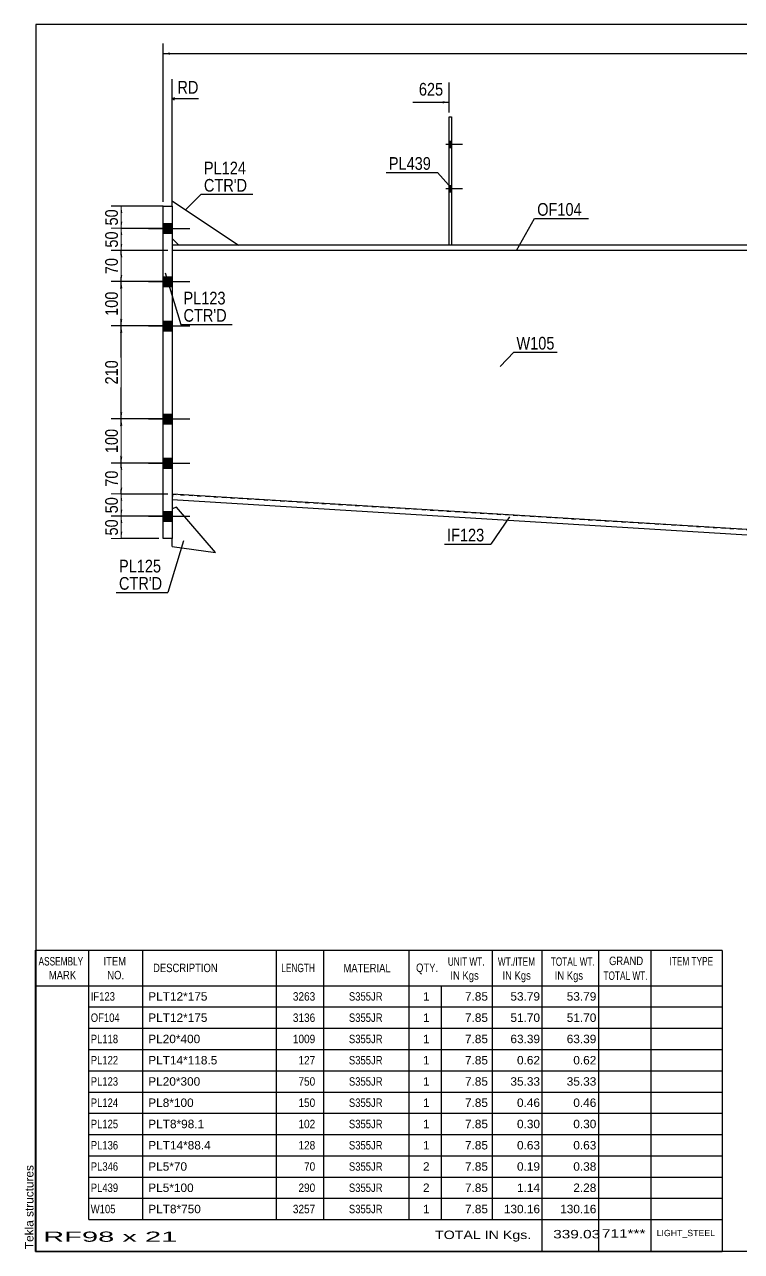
# Model space of a CAD drawing. Header units: millimetres. Extents: x -33 to 369, y -188 to 89.
# Drawn here: x -33.3 to 128.5, y -188.5 to 88.5 of the extents above; entities that cross this region are included whole.
import ezdxf

# ---------------------------------------------------------------- set-up
doc = ezdxf.new("R2010")
doc.units = ezdxf.units.MM
doc.linetypes.add('DXK_LINE_DOT1', pattern=[1.8814, 0.9407, -0.9407])
doc.styles.add('Arial', font='ARIAL.TTF', dxfattribs={"height": 0.2})
doc.styles.add('Arial Narrow', font='ARIALN.TTF', dxfattribs={"height": 0.2})

# ---------------------------------------------------------------- blocks, each defined once
blk = doc.blocks.new('Unknown-623643789-5557')
at = {"color": 5, "linetype": 'Continuous'}
for p, q in [((369.2, 88.54), (-30.8, 88.54)), ((-30.8, 88.54), (-30.8, -188.46)), ((369.2, -188.46), (369.2, 88.54)), ((-30.8, -188.46), (369.2, -188.46))]:
    blk.add_line(p, q, dxfattribs=at)
at = {"color": 174, "linetype": 'Continuous', "style": 'Arial'}
blk.add_text('Tekla structures', height=1.9102, rotation=90, dxfattribs=at).set_placement((-31.3, -187.96))
blk = doc.blocks.new('Part-623643789-3475 - 3459')
at = {"color": 2, "linetype": 'Continuous'}
for p, q in [((0.07, -17.5), (0, -18.7)), ((0, -18.7), (325.66, -38.7)), ((325.74, -37.5), (0.07, -17.5)), ((325.66, -38.7), (325.74, -37.5))]:
    blk.add_line(p, q, dxfattribs=at)
at = {"color": 7, "linetype": 'DXK_LINE_DOT1'}
blk.add_line((0, -18.7), (0, -18.7), dxfattribs=at)
blk = doc.blocks.new('Part-623643789-3484 - 3459')
at = {"color": 2, "linetype": 'Continuous'}
for p, q in [((-2, 47.5), (0, 47.5)), ((-2, -27.5), (-2, 47.5)), ((0, 47.5), (0, -27.5)), ((0, -27.5), (-2, -27.5))]:
    blk.add_line(p, q, dxfattribs=at)
blk = doc.blocks.new('Part-623643789-3476 - 3459')
at = {"color": 2, "linetype": 'Continuous'}
for p, q in [((313.62, 38.7), (0, 38.7)), ((313.62, 37.5), (0, 37.5)), ((313.62, 38.7), (313.62, 37.5))]:
    blk.add_line(p, q, dxfattribs=at)
at = {"color": 7, "linetype": 'DXK_LINE_DOT1'}
blk.add_line((0, 38.7), (0, 37.5), dxfattribs=at)
blk = doc.blocks.new('Part-623643789-3487 - 3459')
at = {"color": 2, "linetype": 'Continuous'}
for p, q in [((0.98, -20.47), (0, -20.83)), ((9.81, -30.68), (0.98, -20.47)), ((0, -29.33), (0, -27.5)), ((0, -29.33), (9.81, -30.68))]:
    blk.add_line(p, q, dxfattribs=at)
at = {"color": 7, "linetype": 'DXK_LINE_DOT1'}
blk.add_line((0, -20.83), (0, -27.5), dxfattribs=at)
blk = doc.blocks.new('Part-623643789-3489 - 3459')
at = {"color": 2, "linetype": 'Continuous'}
for p, q in [((0, 47.5), (0, 48.7)), ((0, 48.7), (15, 38.7)), ((0, 40.2), (1.5, 38.7))]:
    blk.add_line(p, q, dxfattribs=at)
at = {"color": 7, "linetype": 'DXK_LINE_DOT1'}
for p, q in [((0, 47.5), (0, 40.2)), ((15, 38.7), (1.5, 38.7))]:
    blk.add_line(p, q, dxfattribs=at)
blk = doc.blocks.new('Part-623643789-3498 - 3459')
at = {"color": 2, "linetype": 'Continuous'}
for p, q in [((62.54, 38.7), (62.54, 67.7)), ((62.54, 67.7), (63.04, 67.7)), ((63.04, 67.7), (63.04, 38.7))]:
    blk.add_line(p, q, dxfattribs=at)
at = {"color": 7, "linetype": 'DXK_LINE_DOT1'}
blk.add_line((63.04, 38.7), (62.54, 38.7), dxfattribs=at)
blk = doc.blocks.new('Part-623643789-3499 - 3459')
at = {"color": 7, "linetype": 'DXK_LINE_DOT1'}
for p, q in [((0, 37.5), (0, -17.5)), ((313.62, 37.5), (0, 37.5)), ((325.74, -37.5), (313.81, 37.5)), ((0, -17.5), (325.74, -37.5))]:
    blk.add_line(p, q, dxfattribs=at)
at = {"color": 2, "linetype": 'Continuous'}
for p, q in [((313.81, 37.5), (313.62, 37.5)), ((0, -17.5), (0.07, -17.5))]:
    blk.add_line(p, q, dxfattribs=at)
blk = doc.blocks.new('Bolt-623643789-3505 - 3459')
at = {"linetype": 'Continuous'}
for points in [[(-2, 43.6), (-2, 41.4), (0, 41.4), (0, 43.6)], [(-2, 43.6), (-2, 41.4), (0, 41.4), (0, 43.6)], [(-2, 31.6), (-2, 29.4), (0, 29.4), (0, 31.6)], [(-2, 31.6), (-2, 29.4), (0, 29.4), (0, 31.6)], [(-2, 21.6), (-2, 19.4), (0, 19.4), (0, 21.6)], [(-2, 21.6), (-2, 19.4), (0, 19.4), (0, 21.6)], [(-2, 0.6), (-2, -1.6), (0, -1.6), (0, 0.6)], [(-2, 0.6), (-2, -1.6), (0, -1.6), (0, 0.6)], [(-2, -9.4), (-2, -11.6), (0, -11.6), (0, -9.4)], [(-2, -9.4), (-2, -11.6), (0, -11.6), (0, -9.4)], [(-2, -21.4), (-2, -23.6), (0, -23.6), (0, -21.4)], [(-2, -21.4), (-2, -23.6), (0, -23.6), (0, -21.4)]]:
    blk.add_hatch(color=3, dxfattribs=at).paths.add_polyline_path(points)
at = {"color": 3, "linetype": 'Continuous'}
for p, q in [((-5.34, 42.5), (4, 42.5)), ((-5.34, 42.5), (4, 42.5)), ((-2, 43.6), (0, 43.6)), ((-2, 43.6), (0, 43.6)), ((-2, 41.4), (0, 41.4)), ((-2, 41.4), (0, 41.4)), ((-5.34, 30.5), (4, 30.5)), ((-5.34, 30.5), (4, 30.5)), ((-2, 31.6), (0, 31.6)), ((-2, 31.6), (0, 31.6)), ((-2, 29.4), (0, 29.4)), ((-2, 29.4), (0, 29.4)), ((-5.34, 20.5), (4, 20.5)), ((-5.34, 20.5), (4, 20.5)), ((-2, 21.6), (0, 21.6)), ((-2, 21.6), (0, 21.6)), ((-2, 19.4), (0, 19.4)), ((-2, 19.4), (0, 19.4)), ((-2, 0.6), (0, 0.6)), ((-2, 0.6), (0, 0.6)), ((-5.34, -0.5), (4, -0.5)), ((-5.34, -0.5), (4, -0.5)), ((-2, -1.6), (0, -1.6)), ((-2, -1.6), (0, -1.6)), ((-5.34, -10.5), (4, -10.5)), ((-5.34, -10.5), (4, -10.5)), ((-2, -9.4), (0, -9.4)), ((-2, -9.4), (0, -9.4)), ((-2, -11.6), (0, -11.6)), ((-2, -11.6), (0, -11.6)), ((-2, -21.4), (0, -21.4)), ((-2, -21.4), (0, -21.4)), ((-5.34, -22.5), (4, -22.5)), ((-5.34, -22.5), (4, -22.5)), ((-2, -23.6), (0, -23.6)), ((-2, -23.6), (0, -23.6))]:
    blk.add_line(p, q, dxfattribs=at)
blk = doc.blocks.new('Bolt-623643789-3515 - 3459')
at = {"linetype": 'Continuous'}
for points in [[(63.04, 60.8), (63.04, 62.2), (62.54, 62.2), (62.54, 60.8)], [(63.04, 60.8), (63.04, 62.2), (62.54, 62.2), (62.54, 60.8)], [(63.04, 50.8), (63.04, 52.2), (62.54, 52.2), (62.54, 50.8)], [(63.04, 50.8), (63.04, 52.2), (62.54, 52.2), (62.54, 50.8)]]:
    blk.add_hatch(color=3, dxfattribs=at).paths.add_polyline_path(points)
at = {"color": 3, "linetype": 'Continuous'}
for p, q in [((61.74, 61.5), (65.54, 61.5)), ((61.74, 61.5), (65.54, 61.5)), ((62.54, 62.2), (63.04, 62.2)), ((62.54, 62.2), (63.04, 62.2)), ((62.54, 60.8), (63.04, 60.8)), ((62.54, 60.8), (63.04, 60.8)), ((61.74, 51.5), (65.54, 51.5)), ((61.74, 51.5), (65.54, 51.5)), ((62.54, 52.2), (63.04, 52.2)), ((62.54, 52.2), (63.04, 52.2)), ((62.54, 50.8), (63.04, 50.8)), ((62.54, 50.8), (63.04, 50.8))]:
    blk.add_line(p, q, dxfattribs=at)
blk = doc.blocks.new('StraightDimension-623643789-7667 - 3459')
at = {"linetype": 'Continuous'}
for points in [[(-11.75, 29), (-11.5, 30.5), (-11.25, 29)], [(-11.25, 22), (-11.5, 20.5), (-11.75, 22)]]:
    blk.add_hatch(color=7, dxfattribs=at).paths.add_polyline_path(points)
at = {"color": 7, "linetype": 'Continuous'}
for p, q in [((-1, 30.5), (-13.75, 30.5)), ((-11.5, 20.5), (-11.5, 30.5)), ((-1, 20.5), (-13.75, 20.5))]:
    blk.add_line(p, q, dxfattribs=at)
at = {"color": 0}
blk.add_wipeout([(-11.65, 28.84), (-15.85, 28.84), (-15.85, 22.16), (-11.65, 22.16)], dxfattribs=at)
at = {"color": 3, "style": 'Arial Narrow'}
blk.add_text('100', height=2.863, rotation=90.0002, dxfattribs=at).set_placement((-12.25, 22.76))
blk = doc.blocks.new('StraightDimension-623643789-7668 - 3459')
at = {"linetype": 'Continuous'}
for points in [[(-11.75, 19), (-11.5, 20.5), (-11.25, 19)], [(-11.25, 1), (-11.5, -0.5), (-11.75, 1)]]:
    blk.add_hatch(color=7, dxfattribs=at).paths.add_polyline_path(points)
at = {"color": 7, "linetype": 'Continuous'}
for p, q in [((-1, 20.5), (-13.75, 20.5)), ((-11.5, -0.5), (-11.5, 20.5)), ((-1, -0.5), (-13.75, -0.5))]:
    blk.add_line(p, q, dxfattribs=at)
at = {"color": 0}
blk.add_wipeout([(-11.65, 13.34), (-15.85, 13.34), (-15.85, 6.66), (-11.65, 6.66)], dxfattribs=at)
at = {"color": 3, "style": 'Arial Narrow'}
blk.add_text('210', height=2.863, rotation=90.0002, dxfattribs=at).set_placement((-12.25, 7.26))
blk = doc.blocks.new('StraightDimension-623643789-6889 - 3459')
at = {"linetype": 'Continuous'}
blk.add_hatch(color=7, dxfattribs=at).paths.add_polyline_path([(61.04, 71.24), (62.54, 70.99), (61.04, 70.74)])
at = {"color": 7, "linetype": 'Continuous'}
for p, q in [((62.54, 68.7), (62.54, 75.49)), ((54.3, 70.99), (62.54, 70.99))]:
    blk.add_line(p, q, dxfattribs=at)
at = {"color": 0, "linetype": 'Continuous'}
blk.add_wipeout([(6.53, 72.34), (6.53, 76.54), (0.59, 76.54), (0.59, 72.34)], dxfattribs=at)
at = {"color": 7, "linetype": 'Continuous'}
for p, q in [((0, 48.5), (0, 76.24)), ((0.5, 71.99), (0, 71.74)), ((0.5, 71.49), (0, 71.74)), ((5.93, 71.74), (0, 71.74))]:
    blk.add_line(p, q, dxfattribs=at)
at = {"color": 3, "linetype": 'Continuous', "style": 'Arial Narrow'}
blk.add_text('RD', height=2.863, dxfattribs=at).set_placement((1.19, 72.94))
at = {"color": 0}
blk.add_wipeout([(61.76, 71.89), (61.76, 76.09), (55.08, 76.09), (55.08, 71.89)], dxfattribs=at)
at = {"color": 3, "style": 'Arial Narrow'}
blk.add_text('625', height=2.863, dxfattribs=at).set_placement((55.68, 72.49))
blk = doc.blocks.new('StraightDimension-623643789-6870 - 3459')
at = {"linetype": 'Continuous'}
for points in [[(-0.5, 81.73), (-2, 81.98), (-0.5, 82.23)], [(328.25, 82.23), (329.75, 81.98), (328.25, 81.73)]]:
    blk.add_hatch(color=7, dxfattribs=at).paths.add_polyline_path(points)
at = {"color": 7, "linetype": 'Continuous'}
for p, q in [((-2, 48.5), (-2, 84.23)), ((329.75, -49.02), (329.75, 84.23)), ((-2, 81.98), (329.75, 81.98))]:
    blk.add_line(p, q, dxfattribs=at)
at = {"color": 0}
blk.add_wipeout([(168.13, 82.13), (168.13, 86.33), (159.62, 86.33), (159.62, 82.13)], dxfattribs=at)
at = {"color": 3, "style": 'Arial Narrow'}
blk.add_text('3318', height=2.863, dxfattribs=at).set_placement((160.22, 82.73))
blk = doc.blocks.new('StraightDimension-623643789-7664 - 3459')
at = {"linetype": 'Continuous'}
for points in [[(-11.75, 46), (-11.5, 47.5), (-11.25, 46)], [(-11.25, 44), (-11.5, 42.5), (-11.75, 44)]]:
    blk.add_hatch(color=7, dxfattribs=at).paths.add_polyline_path(points)
at = {"color": 7, "linetype": 'Continuous'}
for p, q in [((-2, 47.5), (-13.75, 47.5)), ((-11.5, 42.5), (-11.5, 47.5)), ((-1, 42.5), (-13.75, 42.5))]:
    blk.add_line(p, q, dxfattribs=at)
at = {"color": 0}
blk.add_wipeout([(-11.65, 47.43), (-15.85, 47.43), (-15.85, 42.57), (-11.65, 42.57)], dxfattribs=at)
at = {"color": 3, "style": 'Arial Narrow'}
blk.add_text('50', height=2.863, rotation=90.0002, dxfattribs=at).set_placement((-12.25, 43.17))
blk = doc.blocks.new('StraightDimension-623643789-7665 - 3459')
at = {"linetype": 'Continuous'}
for points in [[(-11.75, 41), (-11.5, 42.5), (-11.25, 41)], [(-11.25, 39), (-11.5, 37.5), (-11.75, 39)]]:
    blk.add_hatch(color=7, dxfattribs=at).paths.add_polyline_path(points)
at = {"color": 7, "linetype": 'Continuous'}
for p, q in [((-1, 42.5), (-13.75, 42.5)), ((-11.5, 37.5), (-11.5, 42.5)), ((-1, 37.5), (-13.75, 37.5))]:
    blk.add_line(p, q, dxfattribs=at)
at = {"color": 0}
blk.add_wipeout([(-11.65, 42.43), (-15.85, 42.43), (-15.85, 37.57), (-11.65, 37.57)], dxfattribs=at)
at = {"color": 3, "style": 'Arial Narrow'}
blk.add_text('50', height=2.863, rotation=90.0002, dxfattribs=at).set_placement((-12.25, 38.17))
blk = doc.blocks.new('StraightDimension-623643789-7666 - 3459')
at = {"linetype": 'Continuous'}
for points in [[(-11.75, 36), (-11.5, 37.5), (-11.25, 36)], [(-11.25, 32), (-11.5, 30.5), (-11.75, 32)]]:
    blk.add_hatch(color=7, dxfattribs=at).paths.add_polyline_path(points)
at = {"color": 7, "linetype": 'Continuous'}
for p, q in [((-1, 37.5), (-13.75, 37.5)), ((-11.5, 30.5), (-11.5, 37.5)), ((-1, 30.5), (-13.75, 30.5))]:
    blk.add_line(p, q, dxfattribs=at)
at = {"color": 0}
blk.add_wipeout([(-11.65, 36.43), (-15.85, 36.43), (-15.85, 31.57), (-11.65, 31.57)], dxfattribs=at)
at = {"color": 3, "style": 'Arial Narrow'}
blk.add_text('70', height=2.863, rotation=90.0002, dxfattribs=at).set_placement((-12.25, 32.17))
blk = doc.blocks.new('StraightDimension-623643789-7669 - 3459')
at = {"linetype": 'Continuous'}
for points in [[(-11.75, -2), (-11.5, -0.5), (-11.25, -2)], [(-11.25, -9), (-11.5, -10.5), (-11.75, -9)]]:
    blk.add_hatch(color=7, dxfattribs=at).paths.add_polyline_path(points)
at = {"color": 7, "linetype": 'Continuous'}
for p, q in [((-1, -0.5), (-13.75, -0.5)), ((-11.5, -10.5), (-11.5, -0.5)), ((-1, -10.5), (-13.75, -10.5))]:
    blk.add_line(p, q, dxfattribs=at)
at = {"color": 0}
blk.add_wipeout([(-11.65, -2.16), (-15.85, -2.16), (-15.85, -8.84), (-11.65, -8.84)], dxfattribs=at)
at = {"color": 3, "style": 'Arial Narrow'}
blk.add_text('100', height=2.863, rotation=90.0002, dxfattribs=at).set_placement((-12.25, -8.24))
blk = doc.blocks.new('StraightDimension-623643789-7670 - 3459')
at = {"linetype": 'Continuous'}
for points in [[(-11.75, -12), (-11.5, -10.5), (-11.25, -12)], [(-11.25, -16), (-11.5, -17.5), (-11.75, -16)]]:
    blk.add_hatch(color=7, dxfattribs=at).paths.add_polyline_path(points)
at = {"color": 7, "linetype": 'Continuous'}
for p, q in [((-1, -10.5), (-13.75, -10.5)), ((-11.5, -17.5), (-11.5, -10.5)), ((-0.96, -17.5), (-13.75, -17.5))]:
    blk.add_line(p, q, dxfattribs=at)
at = {"color": 0}
blk.add_wipeout([(-11.65, -11.57), (-15.85, -11.57), (-15.85, -16.43), (-11.65, -16.43)], dxfattribs=at)
at = {"color": 3, "style": 'Arial Narrow'}
blk.add_text('70', height=2.863, rotation=90.0002, dxfattribs=at).set_placement((-12.25, -15.83))
blk = doc.blocks.new('StraightDimension-623643789-7671 - 3459')
at = {"linetype": 'Continuous'}
for points in [[(-11.75, -19), (-11.5, -17.5), (-11.25, -19)], [(-11.25, -21), (-11.5, -22.5), (-11.75, -21)]]:
    blk.add_hatch(color=7, dxfattribs=at).paths.add_polyline_path(points)
at = {"color": 7, "linetype": 'Continuous'}
for p, q in [((-0.96, -17.5), (-13.75, -17.5)), ((-11.5, -22.5), (-11.5, -17.5)), ((-1, -22.5), (-13.75, -22.5))]:
    blk.add_line(p, q, dxfattribs=at)
at = {"color": 0}
blk.add_wipeout([(-11.65, -17.57), (-15.85, -17.57), (-15.85, -22.43), (-11.65, -22.43)], dxfattribs=at)
at = {"color": 3, "style": 'Arial Narrow'}
blk.add_text('50', height=2.863, rotation=90.0002, dxfattribs=at).set_placement((-12.25, -21.83))
blk = doc.blocks.new('StraightDimension-623643789-7672 - 3459')
at = {"linetype": 'Continuous'}
for points in [[(-11.75, -24), (-11.5, -22.5), (-11.25, -24)], [(-11.25, -26), (-11.5, -27.5), (-11.75, -26)]]:
    blk.add_hatch(color=7, dxfattribs=at).paths.add_polyline_path(points)
at = {"color": 7, "linetype": 'Continuous'}
for p, q in [((-1, -22.5), (-13.75, -22.5)), ((-11.5, -27.5), (-11.5, -22.5)), ((-3, -27.5), (-13.75, -27.5))]:
    blk.add_line(p, q, dxfattribs=at)
at = {"color": 0}
blk.add_wipeout([(-11.65, -22.57), (-15.85, -22.57), (-15.85, -27.43), (-11.65, -27.43)], dxfattribs=at)
at = {"color": 3, "style": 'Arial Narrow'}
blk.add_text('50', height=2.863, rotation=90.0002, dxfattribs=at).set_placement((-12.25, -26.83))
blk = doc.blocks.new('CBS_BOM-623643789-7952')
at = {"color": 7, "linetype": 'Continuous'}
for p, q in [((-30.83, -128.49), (-30.83, -120.49)), ((-30.83, -120.49), (124.09, -120.49)), ((-18.83, -128.49), (-18.83, -120.49)), ((-6.64, -128.49), (-6.64, -120.49)), ((23.52, -128.49), (23.52, -120.49)), ((34.2, -128.49), (34.2, -120.49)), ((53.52, -128.49), (53.52, -120.49)), ((72.32, -128.49), (72.32, -120.49)), ((83.53, -128.49), (83.53, -120.49)), ((96.32, -128.49), (96.32, -120.49)), ((108.07, -128.49), (108.07, -120.49)), ((124.09, -120.5), (124.09, -128.48)), ((-30.83, -128.49), (124.09, -128.49)), ((-30.83, -133.29), (-30.83, -128.49)), ((-18.83, -133.29), (-18.83, -128.49)), ((-6.64, -133.29), (-6.64, -128.49)), ((23.52, -133.29), (23.52, -128.49)), ((34.2, -133.29), (34.2, -128.49)), ((53.52, -133.29), (53.52, -128.49)), ((60.78, -133.29), (60.78, -128.49)), ((72.32, -133.29), (72.32, -128.49)), ((83.53, -133.29), (83.53, -128.49)), ((96.32, -133.29), (96.32, -128.49)), ((108.09, -133.29), (108.09, -128.49)), ((124.09, -128.5), (124.09, -133.29)), ((-30.83, -138.09), (-30.83, -133.29)), ((-18.83, -133.29), (124.09, -133.29)), ((-18.83, -138.09), (-18.83, -133.29)), ((-6.64, -138.09), (-6.64, -133.29)), ((23.52, -138.09), (23.52, -133.29)), ((34.2, -138.09), (34.2, -133.29)), ((53.52, -138.09), (53.52, -133.29)), ((60.78, -138.09), (60.78, -133.29)), ((72.32, -138.09), (72.32, -133.29)), ((83.53, -138.09), (83.53, -133.29)), ((96.32, -138.09), (96.32, -133.29)), ((108.09, -138.09), (108.09, -133.29)), ((124.09, -133.3), (124.09, -138.09)), ((-30.83, -142.89), (-30.83, -138.09)), ((-18.83, -138.09), (124.09, -138.09)), ((-18.83, -142.89), (-18.83, -138.09)), ((-6.64, -142.89), (-6.64, -138.09)), ((23.52, -142.89), (23.52, -138.09)), ((34.2, -142.89), (34.2, -138.09)), ((53.52, -142.89), (53.52, -138.09)), ((60.78, -142.89), (60.78, -138.09)), ((72.32, -142.89), (72.32, -138.09)), ((83.53, -142.89), (83.53, -138.09)), ((96.32, -142.89), (96.32, -138.09)), ((108.09, -142.89), (108.09, -138.09)), ((124.09, -138.1), (124.09, -142.89)), ((-30.83, -147.69), (-30.83, -142.89)), ((-18.83, -142.89), (124.09, -142.89)), ((-18.83, -147.69), (-18.83, -142.89)), ((-6.64, -147.69), (-6.64, -142.89)), ((23.52, -147.69), (23.52, -142.89)), ((34.2, -147.69), (34.2, -142.89)), ((53.52, -147.69), (53.52, -142.89)), ((60.78, -147.69), (60.78, -142.89)), ((72.32, -147.69), (72.32, -142.89)), ((83.53, -147.69), (83.53, -142.89)), ((96.32, -147.69), (96.32, -142.89)), ((108.09, -147.69), (108.09, -142.89)), ((124.09, -142.9), (124.09, -147.69)), ((-30.83, -152.49), (-30.83, -147.69)), ((-18.83, -147.69), (124.09, -147.69)), ((-18.83, -152.49), (-18.83, -147.69)), ((-6.64, -152.49), (-6.64, -147.69)), ((23.52, -152.49), (23.52, -147.69)), ((34.2, -152.49), (34.2, -147.69)), ((53.52, -152.49), (53.52, -147.69)), ((60.78, -152.49), (60.78, -147.69)), ((72.32, -152.49), (72.32, -147.69)), ((83.53, -152.49), (83.53, -147.69)), ((96.32, -152.49), (96.32, -147.69)), ((108.09, -152.49), (108.09, -147.69)), ((124.09, -147.7), (124.09, -152.49)), ((-30.83, -157.29), (-30.83, -152.49)), ((-18.83, -152.49), (124.09, -152.49)), ((-18.83, -157.29), (-18.83, -152.49)), ((-6.64, -157.29), (-6.64, -152.49)), ((23.52, -157.29), (23.52, -152.49)), ((34.2, -157.29), (34.2, -152.49)), ((53.52, -157.29), (53.52, -152.49)), ((60.78, -157.29), (60.78, -152.49)), ((72.32, -157.29), (72.32, -152.49)), ((83.53, -157.29), (83.53, -152.49)), ((96.32, -157.29), (96.32, -152.49)), ((108.09, -157.29), (108.09, -152.49)), ((124.09, -152.5), (124.09, -157.29)), ((-30.83, -162.09), (-30.83, -157.29)), ((-18.83, -157.29), (124.09, -157.29)), ((-18.83, -162.09), (-18.83, -157.29)), ((-6.64, -162.09), (-6.64, -157.29)), ((23.52, -162.09), (23.52, -157.29)), ((34.2, -162.09), (34.2, -157.29)), ((53.52, -162.09), (53.52, -157.29)), ((60.78, -162.09), (60.78, -157.29)), ((72.32, -162.09), (72.32, -157.29)), ((83.53, -162.09), (83.53, -157.29)), ((96.32, -162.09), (96.32, -157.29)), ((108.09, -162.09), (108.09, -157.29)), ((124.09, -157.3), (124.09, -162.09)), ((-30.83, -166.89), (-30.83, -162.09)), ((-18.83, -162.09), (124.09, -162.09)), ((-18.83, -166.89), (-18.83, -162.09)), ((-6.64, -166.89), (-6.64, -162.09)), ((23.52, -166.89), (23.52, -162.09)), ((34.2, -166.89), (34.2, -162.09)), ((53.52, -166.89), (53.52, -162.09)), ((60.78, -166.89), (60.78, -162.09)), ((72.32, -166.89), (72.32, -162.09)), ((83.53, -166.89), (83.53, -162.09)), ((96.32, -166.89), (96.32, -162.09)), ((108.09, -166.89), (108.09, -162.09)), ((124.09, -162.1), (124.09, -166.89)), ((-30.83, -171.69), (-30.83, -166.89)), ((-18.83, -166.89), (124.09, -166.89)), ((-18.83, -171.69), (-18.83, -166.89)), ((-6.64, -171.69), (-6.64, -166.89)), ((23.52, -171.69), (23.52, -166.89)), ((34.2, -171.69), (34.2, -166.89)), ((53.52, -171.69), (53.52, -166.89)), ((60.78, -171.69), (60.78, -166.89)), ((72.32, -171.69), (72.32, -166.89)), ((83.53, -171.69), (83.53, -166.89)), ((96.32, -171.69), (96.32, -166.89)), ((108.09, -171.69), (108.09, -166.89)), ((124.09, -166.9), (124.09, -171.69)), ((-30.83, -176.49), (-30.83, -171.69)), ((-18.83, -171.69), (124.09, -171.69)), ((-18.83, -176.49), (-18.83, -171.69)), ((-6.64, -176.49), (-6.64, -171.69)), ((23.52, -176.49), (23.52, -171.69)), ((34.2, -176.49), (34.2, -171.69)), ((53.52, -176.49), (53.52, -171.69)), ((60.78, -176.49), (60.78, -171.69)), ((72.32, -176.49), (72.32, -171.69)), ((83.53, -176.49), (83.53, -171.69)), ((96.32, -176.49), (96.32, -171.69)), ((108.09, -176.49), (108.09, -171.69)), ((124.09, -171.7), (124.09, -176.49)), ((-30.83, -181.29), (-30.83, -176.49)), ((-18.83, -176.49), (124.09, -176.49)), ((-18.83, -181.29), (-18.83, -176.49)), ((-6.64, -181.29), (-6.64, -176.49)), ((23.52, -181.29), (23.52, -176.49)), ((34.2, -181.29), (34.2, -176.49)), ((53.52, -181.29), (53.52, -176.49)), ((60.78, -181.29), (60.78, -176.49)), ((72.32, -181.29), (72.32, -176.49)), ((83.53, -181.29), (83.53, -176.49)), ((96.32, -181.29), (96.32, -176.49)), ((108.09, -181.29), (108.09, -176.49)), ((124.09, -176.5), (124.09, -181.29)), ((-30.83, -188.49), (-30.83, -181.31)), ((-18.83, -181.29), (124.09, -181.29)), ((83.53, -188.49), (83.53, -181.31)), ((96.32, -188.49), (96.32, -181.31)), ((108.13, -188.49), (108.13, -181.31)), ((124.09, -181.29), (124.09, -188.49)), ((-30.83, -188.49), (124.09, -188.49))]:
    blk.add_line(p, q, dxfattribs=at)
at = {"color": 3, "linetype": 'Continuous', "style": 'Arial'}
for s, height, width, p in [('ASSEMBLY', 1.91, 0.7, (-30.15, -123.92)), ('ITEM', 1.91, 0.8, (-15.5, -123.92)), ('DESCRIPTION', 1.9102, 0.8, (-4.31, -125.42)), ('LENGTH', 1.91, 0.7, (24.63, -125.42)), ('MATERIAL', 1.91, 0.8, (38.65, -125.47)), ('QTY.', 1.91, 0.8, (55.04, -125.39)), ('UNIT WT.', 1.91, 0.7, (62.21, -123.99)), ('WT./ITEM', 1.91, 0.7, (73.5, -123.99)), ('TOTAL WT.', 1.91, 0.7, (85.44, -123.99)), ('GRAND', 1.91, 0.8, (98.59, -123.83)), ('ITEM TYPE', 1.91, 0.7, (112.23, -123.91)), ('MARK', 1.91, 0.8, (-27.83, -127.05)), ('NO.', 1.91, 0.8, (-14.65, -127.05)), ('IN Kgs', 1.91, 0.8, (62.79, -127.13)), ('IN Kgs', 1.91, 0.8, (74.54, -127.13)), ('IN Kgs', 1.91, 0.8, (86.33, -127.13)), ('TOTAL WT.', 1.91, 0.7, (97.33, -127.17))]:
    blk.add_text(s, height=height, dxfattribs=dict(at, width=width)).set_placement(p)
at = {"color": 7, "linetype": 'Continuous', "style": 'Arial'}
for s, width, p in [('IF123', 0.8, (-18.37, -131.86)), ('3263', 0.85, (27.24, -131.86)), ('S355JR', 0.8, (39.89, -131.86)), ('OF104', 0.8, (-18.37, -136.66)), ('3136', 0.85, (27.24, -136.66)), ('S355JR', 0.8, (39.89, -136.66)), ('PL118', 0.8, (-18.37, -141.46)), ('1009', 0.85, (27.24, -141.46)), ('S355JR', 0.8, (39.89, -141.46)), ('PL122', 0.8, (-18.37, -146.26)), ('127', 0.85, (28.5, -146.26)), ('S355JR', 0.8, (39.89, -146.26)), ('PL123', 0.8, (-18.37, -151.06)), ('750', 0.85, (28.5, -151.06)), ('S355JR', 0.8, (39.89, -151.06)), ('PL124', 0.8, (-18.37, -155.86)), ('150', 0.85, (28.5, -155.86)), ('S355JR', 0.8, (39.89, -155.86)), ('PL125', 0.8, (-18.37, -160.66)), ('102', 0.85, (28.5, -160.66)), ('S355JR', 0.8, (39.89, -160.66)), ('PL136', 0.8, (-18.37, -165.46)), ('128', 0.85, (28.5, -165.46)), ('S355JR', 0.8, (39.89, -165.46)), ('PL346', 0.8, (-18.37, -170.26)), ('70', 0.85, (29.76, -170.26)), ('S355JR', 0.8, (39.89, -170.26)), ('PL439', 0.8, (-18.37, -175.06)), ('290', 0.85, (28.5, -175.06)), ('S355JR', 0.8, (39.89, -175.06)), ('W105', 0.8, (-18.37, -179.86)), ('3257', 0.85, (27.24, -179.86)), ('S355JR', 0.8, (39.89, -179.86))]:
    blk.add_text(s, height=1.91, dxfattribs=dict(at, width=width)).set_placement(p)
for s, height, p in [('PLT12*175', 1.91, (-5.39, -131.86)), ('1', 1.91, (56.61, -131.86)), ('7.85', 1.91, (66.08, -131.86)), ('53.79', 1.91, (76.34, -131.86)), ('53.79', 1.91, (89.05, -131.86)), ('PLT12*175', 1.91, (-5.39, -136.66)), ('1', 1.91, (56.61, -136.66)), ('7.85', 1.91, (66.08, -136.66)), ('51.70', 1.91, (76.34, -136.66)), ('51.70', 1.91, (89.05, -136.66)), ('PL20*400', 1.91, (-5.39, -141.46)), ('1', 1.91, (56.61, -141.46)), ('7.85', 1.91, (66.08, -141.46)), ('63.39', 1.91, (76.34, -141.46)), ('63.39', 1.91, (89.05, -141.46)), ('PLT14*118.5', 1.9102, (-5.39, -146.26)), ('1', 1.91, (56.61, -146.26)), ('7.85', 1.91, (66.08, -146.26)), ('0.62', 1.91, (77.82, -146.26)), ('0.62', 1.91, (90.53, -146.26)), ('PL20*300', 1.91, (-5.39, -151.06)), ('1', 1.91, (56.61, -151.06)), ('7.85', 1.91, (66.08, -151.06)), ('35.33', 1.91, (76.34, -151.06)), ('35.33', 1.91, (89.05, -151.06)), ('PL8*100', 1.91, (-5.39, -155.86)), ('1', 1.91, (56.61, -155.86)), ('7.85', 1.91, (66.08, -155.86)), ('0.46', 1.91, (77.82, -155.86)), ('0.46', 1.91, (90.53, -155.86)), ('PLT8*98.1', 1.91, (-5.39, -160.66)), ('1', 1.91, (56.61, -160.66)), ('7.85', 1.91, (66.08, -160.66)), ('0.30', 1.91, (77.82, -160.66)), ('0.30', 1.91, (90.53, -160.66)), ('PLT14*88.4', 1.91, (-5.39, -165.46)), ('1', 1.91, (56.61, -165.46)), ('7.85', 1.91, (66.08, -165.46)), ('0.63', 1.91, (77.82, -165.46)), ('0.63', 1.91, (90.53, -165.46)), ('PL5*70', 1.91, (-5.39, -170.26)), ('2', 1.91, (56.61, -170.26)), ('7.85', 1.91, (66.08, -170.26)), ('0.19', 1.91, (77.82, -170.26)), ('0.38', 1.91, (90.53, -170.26)), ('PL5*100', 1.91, (-5.39, -175.06)), ('2', 1.91, (56.61, -175.06)), ('7.85', 1.91, (66.08, -175.06)), ('1.14', 1.91, (77.82, -175.06)), ('2.28', 1.91, (90.53, -175.06)), ('PLT8*750', 1.91, (-5.39, -179.86)), ('1', 1.91, (56.61, -179.86)), ('7.85', 1.91, (66.08, -179.86)), ('130.16', 1.91, (74.86, -179.86)), ('130.16', 1.91, (87.57, -179.86))]:
    blk.add_text(s, height=height, dxfattribs=at).set_placement(p)
at = {"color": 6, "linetype": 'Continuous', "style": 'Arial'}
for s, height, width, p in [('RF98 x 21', 2.292, 2.05, (-29.11, -186.3)), ('TOTAL IN Kgs.', 1.9102, 1.2, (59.33, -185.69)), ('339.03', 1.91, 1.3, (85.99, -185.54)), ('711***', 1.91, 1.3, (96.99, -185.38))]:
    blk.add_text(s, height=height, dxfattribs=dict(at, width=width)).set_placement(p)
blk.add_text('LIGHT_STEEL', height=1.4135, dxfattribs=at).set_placement((109.34, -185.03))
blk = doc.blocks.new('Mark-623643789-5681 - 3459')
at = {"color": 0}
blk.add_wipeout([(12.07, 25.34), (12.07, 28.34), (2.56, 28.34), (2.56, 25.34)], dxfattribs=at)
blk.add_wipeout([(12.07, 25.34), (12.07, 28.34), (2.56, 28.34), (2.56, 25.34)], dxfattribs=at)
blk.add_wipeout([(12.32, 21.44), (12.32, 24.44), (2.56, 24.44), (2.56, 21.44)], dxfattribs=at)
blk.add_wipeout([(12.32, 21.44), (12.32, 24.44), (2.56, 24.44), (2.56, 21.44)], dxfattribs=at)
at = {"color": 7, "linetype": 'Continuous'}
for p, q in [((-1.57, 32.47), (1.96, 20.84)), ((1.96, 20.84), (13.57, 20.84))]:
    blk.add_line(p, q, dxfattribs=at)
at = {"color": 3, "style": 'Arial Narrow'}
blk.add_text('PL123', height=2.863, dxfattribs=at).set_placement((2.56, 25.34))
at = {"color": 1, "style": 'Arial Narrow'}
blk.add_text("CTR'D", height=2.863, dxfattribs=at).set_placement((2.56, 21.44))
blk = doc.blocks.new('Mark-623643789-5669 - 3459')
at = {"color": 0}
blk.add_wipeout([(92.43, 45.37), (92.43, 48.37), (82.38, 48.37), (82.38, 45.37)], dxfattribs=at)
blk.add_wipeout([(92.43, 45.37), (92.43, 48.37), (82.38, 48.37), (82.38, 45.37)], dxfattribs=at)
at = {"color": 7, "linetype": 'Continuous'}
for p, q in [((77.71, 37.5), (81.78, 44.77)), ((81.78, 44.77), (93.93, 44.77))]:
    blk.add_line(p, q, dxfattribs=at)
at = {"color": 3, "style": 'Arial Narrow'}
blk.add_text('OF104', height=2.863, dxfattribs=at).set_placement((82.38, 45.37))
blk = doc.blocks.new('Mark-623643789-5687 - 3459')
at = {"color": 0}
blk.add_wipeout([(16.67, 54.71), (16.67, 57.71), (7.17, 57.71), (7.17, 54.71)], dxfattribs=at)
blk.add_wipeout([(16.67, 54.71), (16.67, 57.71), (7.17, 57.71), (7.17, 54.71)], dxfattribs=at)
blk.add_wipeout([(16.92, 50.81), (16.92, 53.81), (7.17, 53.81), (7.17, 50.81)], dxfattribs=at)
blk.add_wipeout([(16.92, 50.81), (16.92, 53.81), (7.17, 53.81), (7.17, 50.81)], dxfattribs=at)
at = {"color": 7, "linetype": 'Continuous'}
for p, q in [((3.03, 46.67), (6.57, 50.21)), ((6.57, 50.21), (18.17, 50.21))]:
    blk.add_line(p, q, dxfattribs=at)
at = {"color": 3, "style": 'Arial Narrow'}
blk.add_text('PL124', height=2.863, dxfattribs=at).set_placement((7.17, 54.71))
at = {"color": 1, "style": 'Arial Narrow'}
blk.add_text("CTR'D", height=2.863, dxfattribs=at).set_placement((7.17, 50.81))
blk = doc.blocks.new('Mark-623643789-5666 - 3459')
at = {"color": 7, "linetype": 'Continuous'}
blk.add_line((76.16, -22.59), (71.93, -28.76), dxfattribs=at)
at = {"color": 0}
blk.add_wipeout([(70.43, -28.16), (70.43, -25.16), (62.03, -25.16), (62.03, -28.16)], dxfattribs=at)
blk.add_wipeout([(70.43, -28.16), (70.43, -25.16), (62.03, -25.16), (62.03, -28.16)], dxfattribs=at)
at = {"color": 7, "linetype": 'Continuous'}
blk.add_line((61.43, -28.76), (71.93, -28.76), dxfattribs=at)
at = {"color": 3, "style": 'Arial Narrow'}
blk.add_text('IF123', height=2.863, dxfattribs=at).set_placement((62.03, -28.16))
blk = doc.blocks.new('Mark-623643789-5684 - 3459')
at = {"color": 0}
blk.add_wipeout([(-2.5, -35.17), (-2.5, -32.17), (-12, -32.17), (-12, -35.17)], dxfattribs=at)
blk.add_wipeout([(-2.5, -35.17), (-2.5, -32.17), (-12, -32.17), (-12, -35.17)], dxfattribs=at)
blk.add_wipeout([(-2.24, -39.07), (-2.24, -36.07), (-12, -36.07), (-12, -39.07)], dxfattribs=at)
blk.add_wipeout([(-2.24, -39.07), (-2.24, -36.07), (-12, -36.07), (-12, -39.07)], dxfattribs=at)
at = {"color": 7, "linetype": 'Continuous'}
for p in [(2.54, -28.04), (-12.6, -39.67)]:
    blk.add_line(p, (-1, -39.67), dxfattribs=at)
at = {"color": 3, "style": 'Arial Narrow'}
blk.add_text('PL125', height=2.863, dxfattribs=at).set_placement((-12, -35.17))
at = {"color": 1, "style": 'Arial Narrow'}
blk.add_text("CTR'D", height=2.863, dxfattribs=at).set_placement((-12, -39.07))
blk = doc.blocks.new('Mark-623643789-5693 - 3459')
at = {"color": 7, "linetype": 'Continuous'}
blk.add_line((63.04, 51.6), (59.9, 55.14), dxfattribs=at)
at = {"color": 0}
blk.add_wipeout([(58.4, 55.74), (58.4, 58.74), (48.9, 58.74), (48.9, 55.74)], dxfattribs=at)
blk.add_wipeout([(58.4, 55.74), (58.4, 58.74), (48.9, 58.74), (48.9, 55.74)], dxfattribs=at)
at = {"color": 7, "linetype": 'Continuous'}
blk.add_line((48.3, 55.14), (59.9, 55.14), dxfattribs=at)
at = {"color": 3, "style": 'Arial Narrow'}
blk.add_text('PL439', height=2.863, dxfattribs=at).set_placement((48.9, 55.74))
blk = doc.blocks.new('Mark-623643789-5696 - 3459')
at = {"color": 0}
blk.add_wipeout([(86.28, 15.16), (86.28, 18.16), (77.7, 18.16), (77.7, 15.16)], dxfattribs=at)
blk.add_wipeout([(86.28, 15.16), (86.28, 18.16), (77.7, 18.16), (77.7, 15.16)], dxfattribs=at)
at = {"color": 7, "linetype": 'Continuous'}
for p, q in [((74, 11.35), (77.1, 14.56)), ((77.1, 14.56), (86.88, 14.56))]:
    blk.add_line(p, q, dxfattribs=at)
at = {"color": 3, "style": 'Arial Narrow'}
blk.add_text('W105', height=2.863, dxfattribs=at).set_placement((77.7, 15.16))

msp = doc.modelspace()

# ---------------------------------------------------------------- block references
for name in ['Unknown-623643789-5557', 'Part-623643789-3498 - 3459', 'Bolt-623643789-3515 - 3459', 'Part-623643789-3484 - 3459', 'Part-623643789-3489 - 3459', 'Bolt-623643789-3505 - 3459', 'Part-623643789-3476 - 3459', 'Part-623643789-3499 - 3459', 'Part-623643789-3475 - 3459', 'Part-623643789-3487 - 3459', 'CBS_BOM-623643789-7952']:
    msp.add_blockref(name, (0, 0))

# ---------------------------------------------------------------- next in the draw order: block references
for name in ['StraightDimension-623643789-6889 - 3459', 'StraightDimension-623643789-7667 - 3459']:
    msp.add_blockref(name, (0, 0))

# ---------------------------------------------------------------- next in the draw order: block references
msp.add_blockref('StraightDimension-623643789-7668 - 3459', (0, 0))

# ---------------------------------------------------------------- next in the draw order: block references
msp.add_blockref('StraightDimension-623643789-6870 - 3459', (0, 0))

# ---------------------------------------------------------------- next in the draw order: block references
for name in ['Mark-623643789-5693 - 3459', 'Mark-623643789-5687 - 3459', 'StraightDimension-623643789-7664 - 3459', 'Mark-623643789-5669 - 3459', 'Mark-623643789-5696 - 3459', 'StraightDimension-623643789-7669 - 3459', 'Mark-623643789-5666 - 3459']:
    msp.add_blockref(name, (0, 0))

# ---------------------------------------------------------------- next in the draw order: block references
for name in ['StraightDimension-623643789-7665 - 3459', 'StraightDimension-623643789-7670 - 3459']:
    msp.add_blockref(name, (0, 0))

# ---------------------------------------------------------------- next in the draw order: block references
for name in ['StraightDimension-623643789-7666 - 3459', 'StraightDimension-623643789-7671 - 3459']:
    msp.add_blockref(name, (0, 0))

# ---------------------------------------------------------------- next in the draw order: block references
for name in ['Mark-623643789-5681 - 3459', 'StraightDimension-623643789-7672 - 3459']:
    msp.add_blockref(name, (0, 0))

# ---------------------------------------------------------------- next in the draw order: block references
msp.add_blockref('Mark-623643789-5684 - 3459', (0, 0))

doc.saveas('drawing.dxf')
